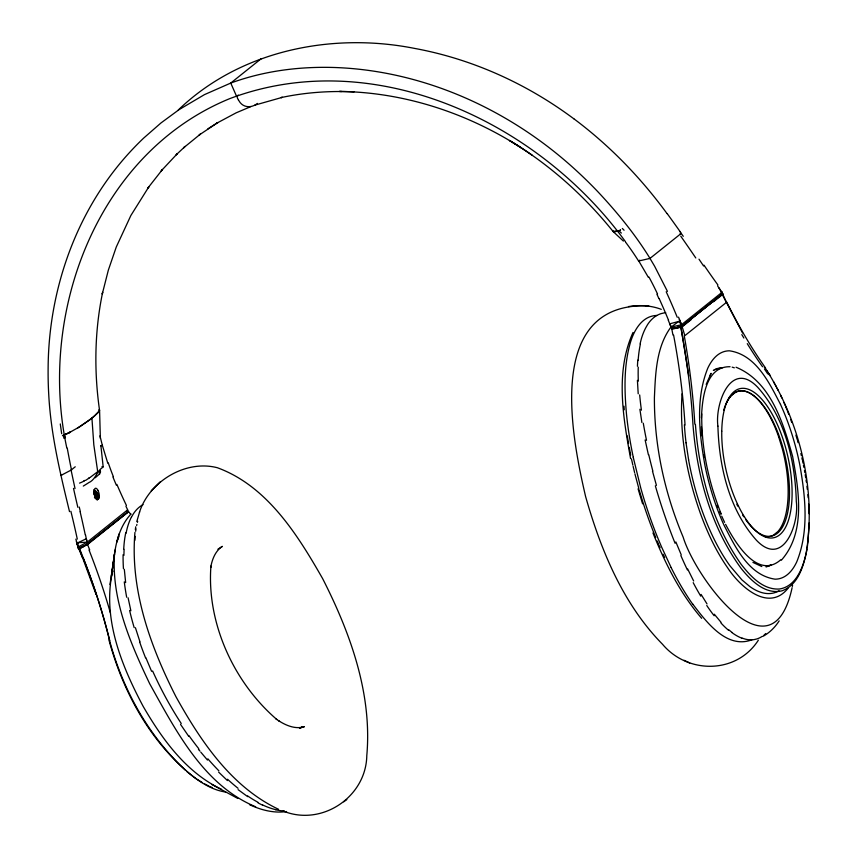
<?xml version="1.0" encoding="UTF-8"?>
<svg xmlns="http://www.w3.org/2000/svg" width="858" height="858" viewBox="0 0 858 858"><rect width="100%" height="100%" fill="white"/><g stroke="black" fill="none" stroke-linecap="round" stroke-linejoin="round"><path stroke-width="1.29" d="M123.906 555.416L124.088 549.356M809.191 522.854L807.807 543.382M78.357 548.766L81.617 547.039L78.604 548.573L76.845 543.275L86.304 538.738L85.521 534.899M701.426 417.889C702.252 399.345 705.222 366.269 730.061 366.72M637.419 366.259L637.762 360.135M134.867 540.326L135.124 536.357M682.056 393.822C679.332 434.212 686.775 474.806 700.192 512.848C707.153 532.099 715.84 550.868 727.573 567.696C739.65 586.346 768.532 612.891 788.127 588.17M134.942 532.389C129.976 589.811 150.3 646.31 175.976 696.75C200.622 741.044 231.328 786.925 278.571 809.298M77.799 546.289L78.207 542.653L87.173 542.202L127.67 509.813L125.933 506.252M111.883 574.528C103.057 620.366 121.911 666.387 143.125 706.306C162.28 739.349 186.186 772.49 221.525 789.306M613.041 230.502L612.987 231.413L623.38 241.066M115.09 549.914L111.411 576.394L114.489 554.354C116.366 539.811 120.839 524.903 131.017 514.006M135.671 531.284L136.036 528.86M807.174 547.822L807.668 544.508M109.985 584.545L114.489 554.354C111.433 599.957 130.566 643.489 149.689 683.74C175.729 730.415 203.507 785.188 255.652 806.756M135.317 529.558L135.757 526.791M792.352 586.443L792.577 585.199M805.994 554.214C816.687 490.465 800.289 422.447 765.475 368.382M807.013 549.227C803.86 564.918 798.777 584.952 781.842 590.862C765.079 594.776 751.05 580.598 741.43 568.768C710.735 527.155 696.857 475.075 692.932 424.088A339.071 142.074 76.8 0 0 681.756 332.883M126.019 533.258L127.102 528.635A121.418 52.971 68.6 0 1 131.435 517.02M792.116 587.676C771.835 681.82 695.763 578.431 683.14 537.087C664.607 493.082 654.171 445.388 654.407 397.565C655.48 373.434 656.188 346.407 671.492 326.34M136.669 525.493L136.905 524.431M640.057 343.908L641.226 339.253A121.418 52.199 70.9 0 1 645.806 327.692L647.608 324.549A115.744 49.893 70.8 0 1 661.336 313.556L664.199 312.902A121.418 52.349 70.8 0 1 665.733 312.752M136.808 521.503L139.629 511.84M805.705 555.362C802.305 569.176 795.334 586.679 779.332 589.028C762.826 589.961 750.375 576.093 741.076 564.21C712.408 523.53 699.077 473.573 695.42 424.42M137.409 522.361L137.688 521.353M117.01 541.495L119.08 534.019M116.86 542.106L118.951 536.336M112.666 571.846L112.956 570.999M139.457 512.323C149.238 481.413 185.585 459.448 217.385 467.739C267.17 485.982 297.479 534.62 322.597 578.549C350.289 632.85 372.318 693.757 366.795 755.608C366.13 797.039 321.729 826.747 283.194 811.057M83.301 486.078L87.484 483.483A30.062 2.638 -28.6 0 0 88.599 482.711C95.806 479.676 96.353 471.535 102.542 467.492M710.156 375.375L711.078 373.305L706.177 384.373M633.022 332.454C615.089 371.954 623.208 417.438 630.555 458.526M131.478 517.084L133.269 514.006A115.744 50.375 68.8 0 1 143.029 504.654M779.161 620.87C775.192 627.155 769.733 632.582 763.223 636.228M758.343 640.207C736.529 674.131 687.869 674.399 662.526 644.272C622.962 604.032 600.815 550.053 585.606 496.557C571.589 436.379 545.345 305.309 644.401 305.759M78.314 547.79L79 547.318L79.118 548.884L80.202 548.305M99.635 473.906L95.206 477.767M780.801 559.727C757.378 580.426 734.716 541.795 725.589 524.356M176.566 154.429L177.295 153.711L161.207 170.881L162.484 169.455L147.919 188.009L148.97 186.615L130.877 215.487L116.27 247.018L108.344 270.131L102.241 294.133L102.649 292.321C94.541 331.113 93.962 371.299 99.571 410.478L94.155 416.237M151.265 490.733L160.199 481.874M781.359 560.199C806.123 532.314 798.734 489.95 792.62 456.456C783.3 423.176 770.956 381.638 736.035 367.224M175.793 155.148L185.156 146.396M178.249 110.028C240.101 50.375 331.971 32.003 414.629 48.413A371.364 331.274 51.3 0 1 573.755 118.736M184.384 147.126L183.558 147.844L200.482 134.052L199.142 135.038L217.857 122.522L207.893 128.85M95.141 415.39C96.139 413.996 100.879 411.432 98.938 409.706M94.884 415.615L92.417 417.664M93.962 416.398L91.752 418.189M343.693 801.812L346.825 799.57M721.975 292.342L681.456 324.753L671.224 327.07L669.744 323.831L680.062 321.085L682.164 326.834L691.484 319.391M237.537 95.699L238.299 95.088M261.336 58.591L230.748 83.065L204.483 94.616L179.161 109.577L160.993 122.941L143.715 138.052A356.928 318.404 51.3 0 0 132.754 149.056C77.306 207.507 48.563 288.256 48.123 368.275A393.232 350.793 51.3 0 0 48.745 394.712C50.847 434.395 60.189 473.166 69.519 511.636M89.854 419.691L92.031 417.975M91.924 418.06L93.822 444.873L97.705 471.685L90.39 477.209M61.712 474.978L60.993 475.396L71.085 470.109L75.236 466.784M93.919 494.744L96.922 492.342L96.364 492.631A5.48 2.445 62.2 0 1 97.072 493.854L97.619 493.565L94.83 495.795M79.933 547.844L87.387 543.993L128.357 511.218L127.434 509.931M85.596 545.463L128.11 512.044L126.759 512.151M78.925 549.056L87.559 544.519L128.646 511.658L130.695 514.317M648.38 277.359L638.77 260.993L639.8 260.178M638.77 260.993L649.999 258.397L681.22 233.419L683.268 236.336M668.285 320.227L671.717 328.753L672.457 328.164M681.81 332.883L680.759 327.295L722.275 294.004L681.917 326.276L676.254 327.735M717.61 285.896L722.565 293.865L682.013 326.308L678.142 327.306M713.502 301.769L722.801 294.337L726.447 302.381L684.845 335.66L682.185 326.823M91.42 418.457L88.953 420.366M89.736 419.776L79.858 426.673L70.184 432.132M88.835 420.452L77.606 428.045M671.224 327.07L678.592 321.493L681.198 324.024M99.12 473.09L100.504 472.082L100.268 470.763M89.093 478.11L85.714 480.319M257.4 103.421C251.63 108.226 242.846 108.054 238.91 100.686A13.428 5.824 69.8 0 1 238.427 99.978M217.889 549.217L222.361 546.364C215.272 550.975 212.141 559.437 210.682 567.428L210.929 566.065C206.574 623.133 233.794 682.475 276.866 719.53M216.988 123.069L236.132 112.838L250.879 106.596M771.02 564.972L765.894 566.827M82.089 546.707L84.245 545.559M81.274 547.736L84.513 546.031M78.046 547.018L87.173 542.202L86.304 538.738L87.387 543.993M85.328 544.991L87.752 544.326M127.027 512.612L128.11 512.044M94.691 493.972L95.249 493.682L93.93 491.377M95.453 495.291L94.906 495.581L97.254 499.678L98.305 498.981L95.957 494.894L95.399 495.184L97.673 499.453M97.758 499.27L97.791 499.259A5.48 2.445 62.2 0 1 97.254 499.678M100.879 445.87L102.284 445.152L99.968 435.843M714.349 369.755L722.007 367.857M620.591 229.944L620.409 230.03M70.41 432.014L66.699 433.794A12.044 1.33 -24.5 0 1 65.133 434.513L64.908 434.598M78.4 548.648L75.879 539.135M752.005 639.768C726.587 649.485 706.177 621.632 692.76 604.107M620.323 230.073L619.594 230.384M66.817 433.751L65.809 434.202M66.034 434.105L63.278 435.296L64.232 434.899A12.302 1.298 -24.6 0 0 67.771 433.344M300.461 727.884L302.316 727.058L299.421 728.045M722.801 293.683C721.782 294.669 720.613 292.632 722.189 293.157M625.353 241.548C538.738 122.083 374.367 44.23 229.837 98.595C96.857 152.96 37.72 313.395 66.795 447.887M62.462 435.607L63.224 435.317L64.007 438.374M619.251 230.523L618.629 230.727M254.965 105.094L282.389 97.329L281.038 97.597C304.987 92.439 329.601 90.723 354.043 91.86M78.925 549.056L82.432 557.561M615.4 231.563A12.216 1.534 -22.4 0 0 617.996 230.92L618.875 230.641L621.353 233.076M618.489 230.77L613.127 231.531C584.159 195.485 549.12 164.243 509.427 140.444L521.02 147.683C467.16 112.913 403.775 92.106 339.468 91.441L341.677 91.506M299.646 728.024L304.408 726.662C295.42 729.557 285.993 725.482 278.485 720.645M721.653 293.876L722.554 293.865M681.735 325.514L680.469 325.761L680.641 326.684L681.778 326.49M722.661 293.629L718.961 287.795M616.108 231.413L616.183 231.403A12.087 1.534 -22.4 0 0 617.288 231.124M681.22 233.419L680.18 233.655L681.273 233.494L680.062 231.767M675.868 327.638L672.232 328.464L676.018 328.142M720.001 295.045L722.425 294.509M680.104 326.684L671.782 328.743M680.255 327.188L671.857 329.29L672.972 335.103M721.063 294.273L722.275 294.004M682.078 326.78L675.954 328.367M649.195 258.58L650.01 258.43L654.622 266.237L667.449 291.388M722.179 294.326L722.779 294.326M628.485 306.585C639.467 304.805 650.814 305.362 661.293 309.352M286.561 811.55C273.831 813.416 260.982 810.038 249.517 804.654M656.863 315.444C641.773 315.83 633.601 330.974 630.051 343.758C623.745 366.43 624.431 390.379 626.437 413.599A175.193 73.488 74.9 0 0 628.313 429.257A187.419 78.507 74.9 0 0 633.268 457.25M645.184 305.834L649.002 306.145M225.665 792.052C210.8 789.875 198.144 780.801 186.808 771.514M275.783 809.834L279.719 810.553A121.589 54.408 60.2 0 0 284.32 810.917M732.185 367.149L734.341 367.825M742.031 638.095L745.194 639.092A121.589 49.732 79.2 0 0 754.032 639.607L756.724 638.985A115.787 47.351 79.1 0 0 762.301 636.314M209.727 786.486L212.162 787.515M262.784 805.276L258.097 802.938M752.938 562.408L761.818 566.548M208.912 786.089L204.762 784.008M683.998 660.263L689.693 662.977M211.851 784.459L237.881 798.498M202.231 782.582L197.093 779.332M520.806 147.544L532.132 155.148M247.672 796.642L238.084 789.628M275.815 718.811L279.569 721.385M681.713 326.49L678.571 317.128M195.989 778.678C151.845 744.873 123.445 693.414 109.063 640.4M732.024 632.432L728.549 629.643M573.777 118.715C609.459 145.356 640.776 177.66 667.031 213.599M185.575 770.334C147.908 735.467 122.222 688.502 109.18 639.113M227.445 780.587L218.64 772.114M721.02 622.286L714.296 614.21M207.475 760.07L200.815 752.176M701.672 618.318C680.104 593.339 665.207 563.384 652.949 532.947M199.925 751.072L199.185 750.149M198.884 749.774L198.445 749.216M764.21 367.074L764.682 367.739M188.663 736.239L180.534 724.377M768.639 373.562L769.958 375.493L766.795 370.72M703.603 266.001L698.991 259.17M707.013 603.935L701.093 594.412M768.607 373.573L769.84 375.514M237.666 98.563L238.438 99.946M93.962 492.696L94.755 494.079L93.908 493.854M773.498 381.649L774.688 383.794M742.556 332.979L721.921 293.833M775.289 384.867L776.458 387.065M649.999 258.397C635.381 234.652 617.47 212.677 598.358 192.256A393.232 350.793 51.3 0 0 578.742 172.823C516.827 114.94 436.293 75.761 351.415 68.501A356.928 318.404 51.3 0 0 335.178 67.525C299.828 66.323 264.039 70.849 230.748 83.065L236.465 96.032M693.65 580.995L687.676 569.004M777.048 388.159L778.206 390.422M780.501 404.397C769.379 383.033 756.059 354.74 729.514 350.815A106.564 44.273 77 0 0 707.764 368.221C695.43 398.863 699.227 433.193 704.847 464.907A122.576 50.697 77 0 0 724.195 525.546C735.263 546.911 748.508 575.225 775.021 579.171A106.564 44.208 77.2 0 0 796.782 561.786C809.148 531.134 805.447 496.793 799.838 465.047A122.576 51.072 77.1 0 0 780.49 404.408M671.138 567.513L661.69 547.232A206.328 86.326 74.9 0 1 640.787 488.116L633.225 457.25M97.93 490.379L98.144 490.819A5.759 2.381 76.9 0 1 99.238 494.798L99.303 495.345A5.448 2.263 76.6 0 1 96.064 497.951L95.817 497.554A5.759 2.413 77 0 1 94.423 493.8L94.337 493.253A5.588 2.306 77.7 0 1 94.391 489.779L94.498 489.403A5.352 2.209 77.9 0 1 96.418 488.481L96.686 488.674A5.641 2.338 77.7 0 1 97.93 490.358M724.592 522.35L721.717 516.141M663.084 554.247L664.618 557.496M780.544 395.152L781.842 397.93M656.928 294.262L658.912 298.573M659.105 545.441L660.092 547.651M151.609 671.342L145.86 657.721M681.22 554.804L675.847 541.924M783.965 402.616L785.209 405.502M116.334 485.156L112.924 476.994M719.873 511.851L720.784 514.006M785.617 406.467L786.829 409.405M79.58 548.745L81.671 553.946A339.071 149.818 62.6 0 1 109.223 639.135M87.559 544.519L89.715 549.957M787.226 410.381L788.792 414.371M79.322 548.873L96.042 594.337M717.224 505.201L718.092 507.443M681.027 323.573L679.45 319.401M721.235 514.039C708.547 482.271 701.297 448.155 701.747 413.878M99.978 470.656L100.504 472.082M790.69 419.444L791.784 422.522M139.972 641.881L135.414 627.713M778.71 436.979L782.292 448.734A74.324 30.663 77.9 0 1 777.777 531.638L773.358 535.178A74.324 30.663 77.9 0 1 768.35 536.679M107.765 463.148L102.284 445.152M638.073 488.835L642.588 503.818M795.902 435.113L797.157 439.393M656.434 485.392L652.477 471.117M77.102 544.09L76.416 541.537M797.468 440.476L798.069 442.631M638.845 488.588L634.899 473.788M633.129 466.366L634.609 472.554M130.866 610.746L128.089 597.79M79.258 507.046L80.352 511.69M800.868 453.496L801.383 455.684M648.358 454.611L645.13 439.95M801.876 457.829L802.337 459.942M631.477 458.933L632.85 465.122M75.021 488.556L71.085 470.109M802.573 460.993L803.013 463.106M803.453 465.218L803.86 467.331M804.461 470.506L804.836 472.619M681.048 327.23L688.792 375.997M805.201 474.721L805.716 477.885M688.62 459.867L686.025 442.814M641.881 422.511L639.896 409.266M704 454.922L704.386 457.357M806.037 479.987L806.359 482.078M60.285 423.949L61.679 433.719M125.643 582.593L124.324 569.337M103.142 466.602L100.879 445.57M806.928 486.261L807.314 489.382M807.893 494.626L808.182 497.758M638.202 393.79L637.408 380.341M623.991 406.199L624.238 409.802M701.833 435.821L701.404 426.662M684.394 424.742L684.491 426.212A131.564 54.59 76.7 0 0 686.068 442.825M808.665 503.957L809.115 513.727M100.365 438.406L99.571 410.092M94.015 490.883A5.48 2.445 62.2 0 1 97.168 495.699A5.48 2.445 62.2 0 1 96.975 499.806M93.94 489.607A5.48 2.445 62.2 0 1 98.691 497.125A5.48 2.445 62.2 0 1 94.455 497.543M70.871 511.271A336.486 120.721 76.3 0 1 77.295 539.092M80.116 511.743A336.422 118.458 76.7 0 1 85.274 534.899M77.831 507.303A275.804 62.559 76.5 0 1 73.509 488.374M113.385 476.705A276.094 231.285 -79 0 1 108.269 462.88M126.416 505.437A336.121 157.969 78.3 0 1 116.881 484.405M71.536 470.259A256.51 59.481 76.4 0 1 67.256 448.187M69.68 432.153A14.382 1.652 -24.5 0 1 69.069 432.453M69.97 432.475A13.524 1.909 -24.1 0 1 68.972 432.958M68.833 432.925A12.795 1.577 -24.4 0 1 67.868 433.387M65.358 437.773A422.586 333.43 34.1 0 1 64.768 435.607M99.946 473.53A29.923 2.638 -28.6 0 1 99.678 473.863M101.952 466.698A14.286 1.18 -17.5 0 1 102.123 466.677M103.196 466.913A37.387 3.078 -28.4 0 1 102.928 467.299M89.704 477.52A37.302 3.303 -29.1 0 1 88.46 478.378M84.942 480.373A14.318 2.928 -23.3 0 1 83.805 481.027M84.127 481.006A9.181 2.338 -21.5 0 1 79.537 483.108M275.718 809.652A133.558 59.781 60.2 0 1 262.72 805.008M257.968 802.294A147.823 66.667 60.6 0 1 247.587 795.924M238.052 788.309A166.42 77.359 61.7 0 1 227.531 779.246M218.876 770.816A183.398 89.64 63.1 0 1 207.851 758.826M198.702 748.626A197.211 101.534 64.1 0 1 188.985 735.703M181.242 723.498A205.041 108.73 64.5 0 1 152.606 670.967M145.538 657.796A196.675 104.708 64.7 0 1 139.629 641.902M134.17 627.616A182.936 94.08 65 0 1 129.612 610.456M126.673 597.232A166.227 80.577 65.9 0 1 124.281 581.853M123.445 568.682A147.876 67.45 67.2 0 1 123.102 554.697M123.724 548.991A133.376 59.009 68.1 0 1 125.729 532.882M237.516 98.262A2.07 0.89 70 0 1 237.301 95.967M89.017 549.957A338.599 148.756 63 0 1 110.35 612.773M83.033 557.561A341.055 151.233 62.5 0 1 109.749 640.701M666.205 291.763A336.486 168.232 62.7 0 1 677.252 317.31M659.137 298.52A336.422 170.088 62.3 0 1 668.521 320.195M648.959 277.059A275.804 247.383 54.8 0 1 657.528 294.004M717.921 284.985A336.25 128.968 61.9 0 1 704 265.176M680.748 236.165A275.032 40.144 54 0 1 695.784 257.958M722.361 292.02A26.148 4.236 -16.9 0 1 721.224 292.278M625.557 242.117A256.51 230.684 54.9 0 1 638.62 261.089M615.122 231.413A14.382 1.866 -22.7 0 1 614.778 231.467M614.532 231.885A13.524 1.909 -24.2 0 1 614.146 231.907M615.197 231.714A12.795 1.716 -23.1 0 1 614.725 231.778M622.329 228.464A422.586 373.037 20.1 0 1 624.077 230.223M765.722 633.579A115.787 47.351 79.1 0 1 764.038 635.049M742.052 638.255A133.558 54.612 79.1 0 1 732.024 632.657M728.549 630.287A147.823 60.06 78.7 0 1 720.977 623.005M714.156 615.744A166.42 65.594 77.5 0 1 706.756 605.491M700.771 596.16A183.398 68.082 76.1 0 1 693.2 582.657M687.397 569.905A197.211 67.943 74.9 0 1 680.877 555.609M675.107 543.318A205.041 67.235 74.5 0 1 655.34 485.81M652.841 471.063A196.675 64.06 74.4 0 1 648.745 454.654M646.514 440.336A182.936 63.299 74.1 0 1 643.285 423.209M641.409 410.156A166.227 62.924 73.4 0 1 639.671 394.937M638.309 381.134A147.876 60.521 72.3 0 1 638.234 367.138M638.127 360.553A133.376 56.499 71.5 0 1 640.336 344.305M692.738 604.246A185.167 77.66 75 0 1 671.117 567.556M658.612 544.337A198.53 83.183 74.8 0 1 657.164 540.948M655.748 537.537A198.53 83.183 74.8 0 1 639.178 489.821M630.716 455.083A179.794 75.418 74.8 0 1 629.225 447.372M628.539 443.543A179.794 75.418 74.8 0 1 627.295 435.896M766.076 536.679A74.324 30.663 77.9 0 1 764.896 536.54M723.777 410.06A74.324 30.663 77.9 0 1 730.962 395.892L735.37 392.353A74.324 30.663 77.9 0 1 778.721 436.99M726.469 403.003A74.335 30.77 77.1 0 1 770.892 417.417A74.335 30.77 77.1 0 1 787.108 515.036A74.335 30.77 77.1 0 1 745.881 519.873M743.757 516.741A74.335 30.77 77.1 0 1 742.706 515.09M737.73 506.123A74.335 30.77 77.1 0 1 736.808 504.236M667.138 213.535A266.055 48.284 53.7 0 1 680.212 231.757M673.594 335.124A338.599 142.921 76.5 0 1 685.038 425.128M779.053 590.776A118.072 49.12 76.8 0 1 765.293 593.35A121.396 50.483 76.8 0 1 749.86 586.572L741.88 579.847L729.986 565.862A131.21 54.472 76.7 0 1 718.618 547.779A134.534 55.834 76.7 0 1 708.236 526.372A135.532 56.22 76.7 0 1 688.588 459.867M770.345 565.39A93.104 38.728 76.8 0 1 766.559 566.688M713.352 370.42A93.104 38.782 76.6 0 1 721.932 367.782M764.457 369.026A129.88 53.829 76.9 0 1 767.695 373.884M762.537 366.741A339.071 140.884 76.9 0 1 747.264 343.65M743.865 338.041A339.071 140.884 76.9 0 1 741.838 334.609M765.54 367.953A341.034 140.465 76.8 0 1 726.64 301.93M684.223 335.628A341.055 142.299 76.9 0 1 694.808 424.045M717.91 426.115C719.068 466.473 729.032 509.62 756.552 540.379C783.375 568.361 799.366 523.401 796.299 501.469C795.205 461.1 785.231 417.932 757.646 387.205C730.791 359.255 714.8 404.139 717.91 426.115M721.76 431.199A76.448 31.628 77.2 0 0 773.466 537.794A76.448 31.628 77.2 0 0 775.503 420.517A76.448 31.628 77.2 0 0 721.76 431.199"/></g></svg>
